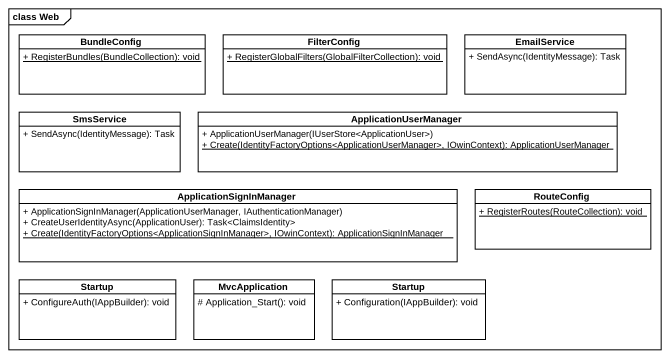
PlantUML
@startuml
mainframe class Web
hide circle
hide empty members
skinparam classAttributeIconSize 0
class BundleConfig {
  {static} + RegisterBundles(BundleCollection): void
}
class FilterConfig {
  {static} + RegisterGlobalFilters(GlobalFilterCollection): void
}
class EmailService {
  + SendAsync(IdentityMessage): Task
}
class SmsService {
  + SendAsync(IdentityMessage): Task
}
class ApplicationUserManager {
  + ApplicationUserManager(IUserStore<ApplicationUser>)
  {static} + Create(IdentityFactoryOptions<ApplicationUserManager>, IOwinContext): ApplicationUserManager
}
class ApplicationSignInManager {
  + ApplicationSignInManager(ApplicationUserManager, IAuthenticationManager)
  + CreateUserIdentityAsync(ApplicationUser): Task<ClaimsIdentity>
  {static} + Create(IdentityFactoryOptions<ApplicationSignInManager>, IOwinContext): ApplicationSignInManager
}
class RouteConfig {
  {static} + RegisterRoutes(RouteCollection): void
}
class Startup {
  + ConfigureAuth(IAppBuilder): void
}
class MvcApplication {
  # Application_Start(): void
}
class "Startup" as Startup_2 {
  + Configuration(IAppBuilder): void
}
@enduml
